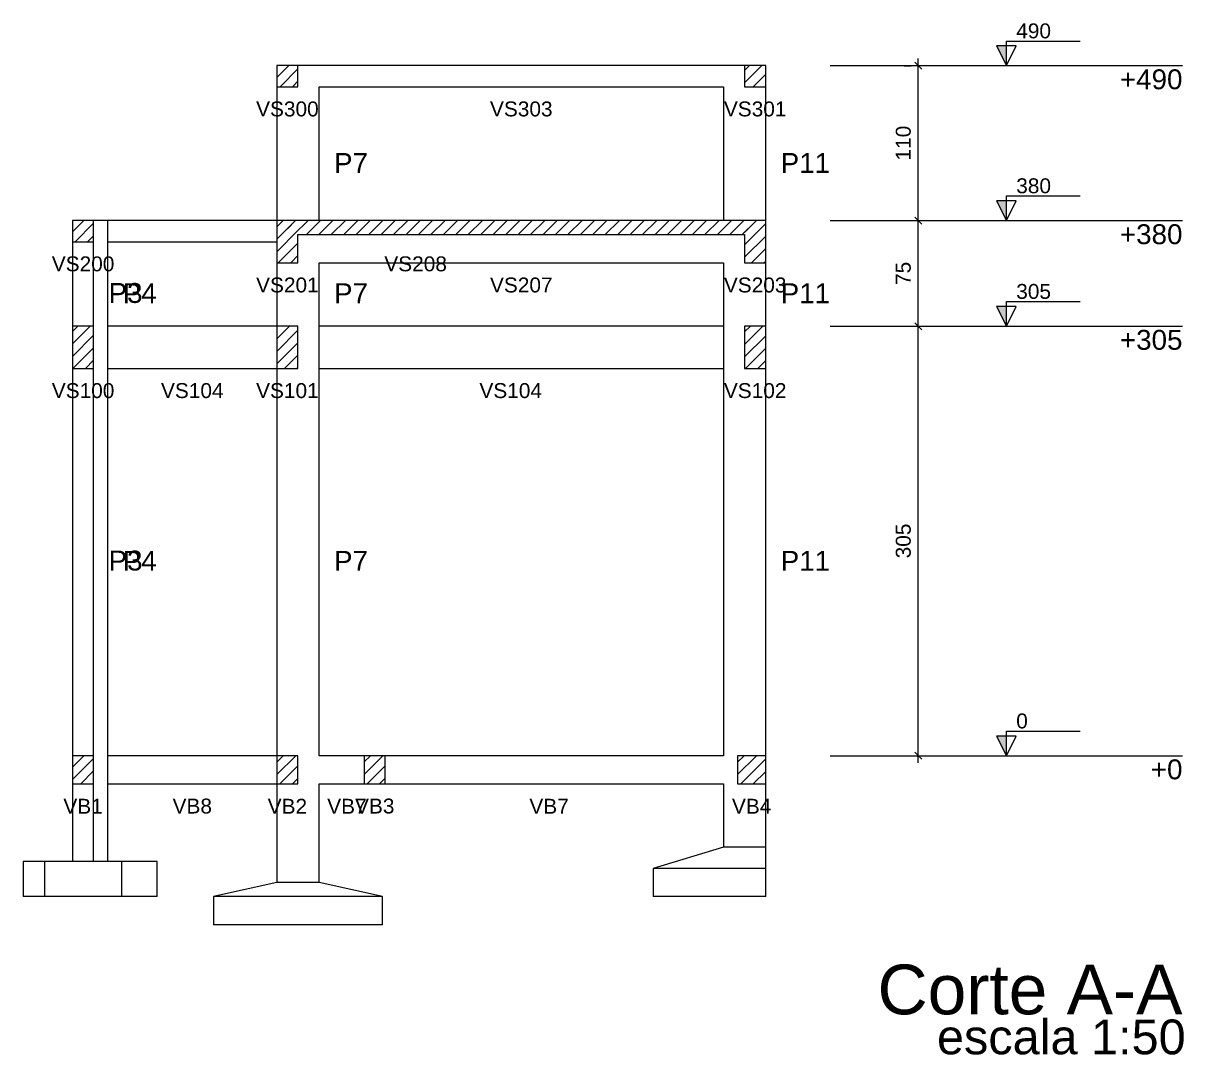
# Model space of a CAD drawing. Header units: inches. Extents: x -52 to 802, y -168 to 85.
# Drawn here: x -42.51 to -26.04, y -7.6 to 7.05 of the extents above; entities that cross this region are included whole.
import ezdxf

# ---------------------------------------------------------------- set-up
doc = ezdxf.new("R2010")
doc.units = ezdxf.units.IN
doc.header["$MEASUREMENT"] = 0
for name, color, linetype, lineweight in [('FO-Cortes', 9, 'Continuous', 5), ('FO-Cotas', 5, 'Continuous', 5), ('FO-Eixos', 5, 'Continuous', 5), ('FO-Hachuras das lajes', 1, 'Continuous', 20), ('FO-Hachuras dos pilares', 9, 'Continuous', 5), ('FO-Níveis', 9, 'Continuous', 5), ('FO-Pilares pré-moldados', 3, 'Continuous', 20), ('FO-Seção das fundações', 9, 'Continuous', 5), ('FO-Títulos', 1, 'Continuous', 20), ('LC-Textos', 3, 'Continuous', 20)]:
    doc.layers.add(name, color=color, linetype=linetype, lineweight=lineweight)
doc.styles.add('Arial', font='arial.ttf')
doc.styles.get("Standard").update_dxf_attribs({"font": 'arial.ttf'})
doc.dimstyles.new('UM_50.000000', dxfattribs={"dimtxt": 0.18, "dimasz": 0.1, "dimexe": 0.1, "dimexo": 0.2, "dimgap": 0, "dimtad": 1, "dimtih": 1, "dimtoh": 1, "dimdec": 1, "dimlfac": 50, "dimzin": 0, "dimdsep": 46, "dimtxsty": 'Standard', "dimcen": 0.09, "dimdle": 0.1, "dimadec": 1, "dimazin": 2, "dimtfac": 1, "dimtdec": 4, "dimtofl": 0, "dimtmove": 0, "dimatfit": 3, "dimfxl": 1, "dimtolj": 1, "dimarcsym": 0})
pattern_1 = [(45, (-43.94482, -3.3508), (-0.0883883, 0.0883883), [])]

# ---------------------------------------------------------------- blocks, each defined once
blk = doc.blocks.new('_Oblique')
at = {"color": 0, "linetype": 'ByBlock', "lineweight": -2}
blk.add_line((-0.5, -0.5), (0.5, 0.5), dxfattribs=at)
blk = doc.blocks.new('*D275')
at = {"layer": 'Defpoints', "color": 0, "linetype": 'Continuous', "transparency": 16777216}
for p in [(-29.804, 2.749), (-29.804, 2.749), (-29.804, -3.351)]:
    blk.add_point(p, dxfattribs=at)
at = {"layer": 'FO-Hachuras das lajes', "color": 0, "linetype": 'Continuous', "lineweight": -2, "transparency": 16777216}
for p, q in [((-29.804, -3.451), (-29.804, 2.849)), ((-30.004, 2.749), (-29.904, 2.749)), ((-30.004, -3.351), (-29.904, -3.351))]:
    blk.add_line(p, q, dxfattribs=at)
at = {"layer": 'FO-Hachuras das lajes', "color": 0, "linetype": 'Continuous', "lineweight": -2, "transparency": 16777216, "xscale": 0.1, "yscale": 0.1, "zscale": 0.1}
for p, rotation in [((-29.804, 2.749), 90), ((-29.804, -3.351), 270)]:
    blk.add_blockref('_Oblique', p, dxfattribs=dict(at, rotation=rotation))
at = {"layer": 'FO-Hachuras das lajes', "linetype": 'Continuous', "transparency": 16777216, "insert": (-30.016, -0.301), "char_height": 0.2118, "attachment_point": 5, "rotation": 90, "style": 'Arial'}
blk.add_mtext('\\A1;305', dxfattribs=at)
blk = doc.blocks.new('*D276')
at = {"layer": 'Defpoints', "color": 0, "linetype": 'Continuous', "transparency": 16777216}
for p in [(-29.804, 4.249), (-29.804, 4.249), (-29.804, 2.749)]:
    blk.add_point(p, dxfattribs=at)
at = {"layer": 'FO-Hachuras das lajes', "color": 0, "linetype": 'Continuous', "lineweight": -2, "transparency": 16777216}
for p, q in [((-29.804, 2.649), (-29.804, 4.349)), ((-30.004, 4.249), (-29.904, 4.249)), ((-30.004, 2.749), (-29.904, 2.749))]:
    blk.add_line(p, q, dxfattribs=at)
at = {"layer": 'FO-Hachuras das lajes', "color": 0, "linetype": 'Continuous', "lineweight": -2, "transparency": 16777216, "xscale": 0.1, "yscale": 0.1, "zscale": 0.1}
for p, rotation in [((-29.804, 4.249), 90), ((-29.804, 2.749), 270)]:
    blk.add_blockref('_Oblique', p, dxfattribs=dict(at, rotation=rotation))
at = {"layer": 'FO-Hachuras das lajes', "linetype": 'Continuous', "transparency": 16777216, "insert": (-30.016, 3.499), "char_height": 0.2118, "attachment_point": 5, "rotation": 90, "style": 'Arial'}
blk.add_mtext('\\A1;75', dxfattribs=at)
blk = doc.blocks.new('*D277')
at = {"layer": 'Defpoints', "color": 0, "linetype": 'Continuous', "transparency": 16777216}
for p in [(-29.804, 6.449), (-29.804, 6.449), (-29.804, 4.249)]:
    blk.add_point(p, dxfattribs=at)
at = {"layer": 'FO-Hachuras das lajes', "color": 0, "linetype": 'Continuous', "lineweight": -2, "transparency": 16777216}
for p, q in [((-30.004, 6.449), (-29.904, 6.449)), ((-29.804, 4.149), (-29.804, 6.549)), ((-30.004, 4.249), (-29.904, 4.249))]:
    blk.add_line(p, q, dxfattribs=at)
at = {"layer": 'FO-Hachuras das lajes', "color": 0, "linetype": 'Continuous', "lineweight": -2, "transparency": 16777216, "xscale": 0.1, "yscale": 0.1, "zscale": 0.1}
for p, rotation in [((-29.804, 6.449), 90), ((-29.804, 4.249), 270)]:
    blk.add_blockref('_Oblique', p, dxfattribs=dict(at, rotation=rotation))
at = {"layer": 'FO-Hachuras das lajes', "linetype": 'Continuous', "transparency": 16777216, "insert": (-30.016, 5.349), "char_height": 0.2118, "attachment_point": 5, "rotation": 90, "style": 'Arial'}
blk.add_mtext('\\A1;110', dxfattribs=at)

msp = doc.modelspace()

# ---------------------------------------------------------------- hatches: boundary and pattern name
at = {"layer": 'FO-Cortes', "linetype": 'Continuous'}
for points in [[(-28.5538, 6.4492), (-28.5538, 6.7292), (-28.6938, 6.7292), (-28.5538, 6.4492)], [(-28.5538, 4.2492), (-28.5538, 4.5292), (-28.6938, 4.5292), (-28.5538, 4.2492)], [(-28.5538, 2.7492), (-28.5538, 3.0292), (-28.6938, 3.0292), (-28.5538, 2.7492)], [(-28.5538, -3.3508), (-28.5538, -3.0708), (-28.6938, -3.0708), (-28.5538, -3.3508)]]:
    msp.add_hatch(color=256, dxfattribs=at).paths.add_polyline_path(points)
at = {"layer": 'FO-Níveis', "linetype": 'Continuous'}
h = msp.add_hatch(dxfattribs=at)
h.set_pattern_fill('ANSI31', color=256, style=0)
h.set_pattern_definition(pattern_1)
h.paths.add_polyline_path([(-38.9093, 6.1492), (-38.6093, 6.1492), (-38.6093, 6.4492), (-38.9093, 6.4492), (-38.9093, 6.1492)])
h = msp.add_hatch(dxfattribs=at)
h.set_pattern_fill('ANSI31', color=256, style=0)
h.set_pattern_definition(pattern_1)
h.paths.add_polyline_path([(-32.2693, 6.1492), (-31.9693, 6.1492), (-31.9693, 6.4492), (-32.2693, 6.4492), (-32.2693, 6.1492)])
h = msp.add_hatch(dxfattribs=at)
h.set_pattern_fill('ANSI31', color=256, style=0)
h.set_pattern_definition(pattern_1)
h.paths.add_polyline_path([(-41.8093, 3.9492), (-41.5093, 3.9492), (-41.5093, 4.2492), (-41.8093, 4.2492), (-41.8093, 3.9492)])
h = msp.add_hatch(dxfattribs=at)
h.set_pattern_fill('ANSI31', color=256, style=0)
h.set_pattern_definition(pattern_1)
h.paths.add_polyline_path([(-38.9093, 3.6492), (-38.6093, 3.6492), (-38.6093, 4.2492), (-38.9093, 4.2492), (-38.9093, 3.6492)])
h = msp.add_hatch(dxfattribs=at)
h.set_pattern_fill('ANSI31', color=256, style=0)
h.set_pattern_definition(pattern_1)
h.paths.add_polyline_path([(-38.7593, 4.0492), (-32.1193, 4.0492), (-32.1193, 4.2492), (-38.7593, 4.2492), (-38.7593, 4.0492)])
h = msp.add_hatch(dxfattribs=at)
h.set_pattern_fill('ANSI31', color=256, style=0)
h.set_pattern_definition(pattern_1)
h.paths.add_polyline_path([(-32.2693, 3.6492), (-31.9693, 3.6492), (-31.9693, 4.2492), (-32.2693, 4.2492), (-32.2693, 3.6492)])
h = msp.add_hatch(dxfattribs=at)
h.set_pattern_fill('ANSI31', color=256, style=0)
h.set_pattern_definition(pattern_1)
h.paths.add_polyline_path([(-41.8093, 2.1492), (-41.5093, 2.1492), (-41.5093, 2.7492), (-41.8093, 2.7492), (-41.8093, 2.1492)])
h = msp.add_hatch(dxfattribs=at)
h.set_pattern_fill('ANSI31', color=256, style=0)
h.set_pattern_definition(pattern_1)
h.paths.add_polyline_path([(-38.9093, 2.1492), (-38.6093, 2.1492), (-38.6093, 2.7492), (-38.9093, 2.7492), (-38.9093, 2.1492)])
h = msp.add_hatch(dxfattribs=at)
h.set_pattern_fill('ANSI31', color=256, style=0)
h.set_pattern_definition(pattern_1)
h.paths.add_polyline_path([(-32.2693, 2.1492), (-31.9693, 2.1492), (-31.9693, 2.7492), (-32.2693, 2.7492), (-32.2693, 2.1492)])
h = msp.add_hatch(dxfattribs=at)
h.set_pattern_fill('ANSI31', color=256, style=0)
h.set_pattern_definition(pattern_1)
h.paths.add_polyline_path([(-41.8093, -3.7508), (-41.5093, -3.7508), (-41.5093, -3.3508), (-41.8093, -3.3508), (-41.8093, -3.7508)])
h = msp.add_hatch(dxfattribs=at)
h.set_pattern_fill('ANSI31', color=256, style=0)
h.set_pattern_definition(pattern_1)
h.paths.add_polyline_path([(-38.9093, -3.7508), (-38.6093, -3.7508), (-38.6093, -3.3508), (-38.9093, -3.3508), (-38.9093, -3.7508)])
h = msp.add_hatch(dxfattribs=at)
h.set_pattern_fill('ANSI31', color=256, style=0)
h.set_pattern_definition(pattern_1)
h.paths.add_polyline_path([(-37.6693, -3.7508), (-37.3693, -3.7508), (-37.3693, -3.3508), (-37.6693, -3.3508), (-37.6693, -3.7508)])
h = msp.add_hatch(dxfattribs=at)
h.set_pattern_fill('ANSI31', color=256, style=0)
h.set_pattern_definition(pattern_1)
h.paths.add_polyline_path([(-32.3693, -3.7508), (-31.9693, -3.7508), (-31.9693, -3.3508), (-32.3693, -3.3508), (-32.3693, -3.7508)])

# ---------------------------------------------------------------- linework, layer by layer
at = {"layer": 'FO-Cortes'}
for points in [[(-28.5538, 6.4492), (-28.4138, 6.7292), (-28.6938, 6.7292), (-28.5538, 6.4492), (-28.5538, 6.7992), (-27.5038, 6.7992)], [(-28.5538, 4.2492), (-28.4138, 4.5292), (-28.6938, 4.5292), (-28.5538, 4.2492), (-28.5538, 4.5992), (-27.5038, 4.5992)], [(-28.5538, 2.7492), (-28.4138, 3.0292), (-28.6938, 3.0292), (-28.5538, 2.7492), (-28.5538, 3.0992), (-27.5038, 3.0992)], [(-28.5538, -3.3508), (-28.4138, -3.0708), (-28.6938, -3.0708), (-28.5538, -3.3508), (-28.5538, -3.0008), (-27.5038, -3.0008)]]:
    msp.add_lwpolyline(points, dxfattribs=at)
at = {"layer": 'FO-Cotas'}
for p, q in [((-38.3093, 6.4492), (-38.6093, 6.4492)), ((-32.5693, 6.4492), (-38.3093, 6.4492)), ((-32.2693, 6.4492), (-32.5693, 6.4492)), ((-38.9093, 6.1492), (-38.9093, 4.2492)), ((-38.3093, 6.1492), (-32.5693, 6.1492)), ((-38.3093, 4.2492), (-38.3093, 6.1492)), ((-32.5693, 6.1492), (-32.5693, 4.2492)), ((-31.9693, 4.2492), (-31.9693, 6.1492)), ((-41.3093, 4.2492), (-41.5093, 4.2492)), ((-38.9093, 4.2492), (-41.3093, 4.2492)), ((-41.3093, 3.9492), (-41.3093, 4.2492)), ((-41.8093, 3.9492), (-41.8093, 2.7492)), ((-41.5093, 2.7492), (-41.5093, 3.9492)), ((-41.3093, 3.9492), (-38.9093, 3.9492)), ((-41.3093, 2.7492), (-41.3093, 3.9492)), ((-38.9093, 3.6492), (-38.9093, 2.7492)), ((-38.3093, 3.6492), (-32.5693, 3.6492)), ((-38.3093, 2.7492), (-38.3093, 3.6492)), ((-32.5693, 3.6492), (-32.5693, 2.7492)), ((-31.9693, 2.7492), (-31.9693, 3.6492)), ((-38.9093, 2.7492), (-41.3093, 2.7492)), ((-41.3093, 2.1492), (-41.3093, 2.7492)), ((-32.5693, 2.7492), (-38.3093, 2.7492)), ((-38.3093, 2.1492), (-38.3093, 2.7492)), ((-32.5693, 2.7492), (-32.5693, 2.1492)), ((-41.8093, 2.1492), (-41.8093, -3.3508)), ((-41.5093, -3.3508), (-41.5093, 2.1492)), ((-41.3093, 2.1492), (-38.9093, 2.1492)), ((-41.3093, -3.3508), (-41.3093, 2.1492)), ((-38.9093, 2.1492), (-38.9093, -3.3508)), ((-38.3093, 2.1492), (-32.5693, 2.1492)), ((-38.3093, -3.3508), (-38.3093, 2.1492)), ((-32.5693, 2.1492), (-32.5693, -3.3508)), ((-31.9693, -3.3508), (-31.9693, 2.1492)), ((-38.9093, -3.3508), (-41.3093, -3.3508)), ((-41.3093, -3.7508), (-41.3093, -3.3508)), ((-37.6693, -3.3508), (-38.3093, -3.3508)), ((-32.5693, -3.3508), (-37.3693, -3.3508)), ((-41.8093, -3.7508), (-41.8093, -4.8508)), ((-41.5093, -4.8508), (-41.5093, -3.7508)), ((-41.3093, -3.7508), (-38.9093, -3.7508)), ((-41.3093, -4.8508), (-41.3093, -3.7508)), ((-38.9093, -3.7508), (-38.9093, -5.1508)), ((-38.3093, -3.7508), (-37.6693, -3.7508)), ((-38.3093, -5.1508), (-38.3093, -3.7508)), ((-37.3693, -3.7508), (-32.5693, -3.7508)), ((-32.5693, -3.7508), (-32.5693, -4.6508)), ((-31.9693, -3.9508), (-31.9693, -3.7508)), ((-31.9693, -4.6508), (-31.9693, -3.9508)), ((-32.5693, -4.6508), (-33.5693, -4.9508)), ((-31.9693, -4.6508), (-32.5693, -4.6508)), ((-31.9693, -4.7508), (-31.9693, -4.6508)), ((-31.9693, -4.9508), (-31.9693, -4.7508)), ((-42.5093, -4.8508), (-42.5093, -5.3508)), ((-42.2093, -4.8508), (-42.5093, -4.8508)), ((-42.2093, -4.8508), (-42.2093, -5.3508)), ((-41.8093, -4.8508), (-42.2093, -4.8508)), ((-41.5093, -4.8508), (-41.8093, -4.8508)), ((-41.3093, -4.8508), (-41.5093, -4.8508)), ((-41.1093, -4.8508), (-41.3093, -4.8508)), ((-40.6093, -4.8508), (-41.1093, -4.8508)), ((-41.1093, -5.3508), (-41.1093, -4.8508)), ((-40.6093, -5.3508), (-40.6093, -4.8508)), ((-33.5693, -4.9508), (-33.5693, -5.3508)), ((-33.3693, -4.9508), (-33.5693, -4.9508)), ((-32.5693, -4.9508), (-33.3693, -4.9508)), ((-31.9693, -4.9508), (-32.5693, -4.9508)), ((-31.9693, -5.3508), (-31.9693, -4.9508)), ((-38.9093, -5.1508), (-39.8093, -5.3508)), ((-38.6093, -5.1508), (-38.9093, -5.1508)), ((-38.3093, -5.1508), (-38.6093, -5.1508)), ((-37.4093, -5.3508), (-38.3093, -5.1508)), ((-42.2093, -5.3508), (-42.5093, -5.3508)), ((-41.8093, -5.3508), (-42.2093, -5.3508)), ((-41.5093, -5.3508), (-41.8093, -5.3508)), ((-41.3093, -5.3508), (-41.5093, -5.3508)), ((-41.1093, -5.3508), (-41.3093, -5.3508)), ((-40.6093, -5.3508), (-41.1093, -5.3508)), ((-39.8093, -5.3508), (-39.8093, -5.7508)), ((-39.3093, -5.3508), (-39.8093, -5.3508)), ((-38.9093, -5.3508), (-39.3093, -5.3508)), ((-38.6093, -5.3508), (-38.9093, -5.3508)), ((-38.3093, -5.3508), (-38.6093, -5.3508)), ((-38.2093, -5.3508), (-38.3093, -5.3508)), ((-37.4093, -5.3508), (-38.2093, -5.3508)), ((-37.4093, -5.7508), (-37.4093, -5.3508)), ((-33.3693, -5.3508), (-33.5693, -5.3508)), ((-32.5693, -5.3508), (-33.3693, -5.3508)), ((-31.9693, -5.3508), (-32.5693, -5.3508)), ((-39.3093, -5.7508), (-39.8093, -5.7508)), ((-38.9093, -5.7508), (-39.3093, -5.7508)), ((-38.6093, -5.7508), (-38.9093, -5.7508)), ((-38.3093, -5.7508), (-38.6093, -5.7508)), ((-38.2093, -5.7508), (-38.3093, -5.7508)), ((-37.4093, -5.7508), (-38.2093, -5.7508))]:
    msp.add_line(p, q, dxfattribs=at)
at = {"layer": 'FO-Eixos', "linetype": 'Continuous'}
for p, q in [((-31.0538, 6.4492), (-26.0538, 6.4492)), ((-31.0538, 4.2492), (-26.0538, 4.2492)), ((-31.0538, 2.7492), (-26.0538, 2.7492)), ((-31.0538, -3.3508), (-26.0538, -3.3508))]:
    msp.add_line(p, q, dxfattribs=at)
at = {"layer": 'FO-Títulos'}
for p, q in [((-38.6093, 6.4492), (-38.9093, 6.4492)), ((-38.9093, 6.4492), (-38.9093, 6.1492)), ((-38.6093, 6.1492), (-38.6093, 6.4492)), ((-31.9693, 6.4492), (-32.2693, 6.4492)), ((-32.2693, 6.4492), (-32.2693, 6.1492)), ((-31.9693, 6.1492), (-31.9693, 6.4492)), ((-38.9093, 6.1492), (-38.6093, 6.1492)), ((-32.2693, 6.1492), (-31.9693, 6.1492)), ((-41.5093, 4.2492), (-41.8093, 4.2492)), ((-41.8093, 4.2492), (-41.8093, 3.9492)), ((-41.5093, 3.9492), (-41.5093, 4.2492)), ((-38.9093, 4.2492), (-38.9093, 3.9492)), ((-38.7593, 4.2492), (-38.9093, 4.2492)), ((-38.6093, 4.2492), (-38.7593, 4.2492)), ((-38.3093, 4.2492), (-38.6093, 4.2492)), ((-32.5693, 4.2492), (-38.3093, 4.2492)), ((-32.2693, 4.2492), (-32.5693, 4.2492)), ((-32.1193, 4.2492), (-32.2693, 4.2492)), ((-31.9693, 4.2492), (-32.1193, 4.2492)), ((-31.9693, 3.9492), (-31.9693, 4.2492)), ((-38.6093, 3.9492), (-38.6093, 4.0492)), ((-38.6093, 4.0492), (-38.3093, 4.0492)), ((-38.3093, 4.0492), (-32.5693, 4.0492)), ((-32.5693, 4.0492), (-32.2693, 4.0492)), ((-32.2693, 4.0492), (-32.2693, 3.9492)), ((-41.8093, 3.9492), (-41.5093, 3.9492)), ((-38.9093, 3.9492), (-38.9093, 3.6492)), ((-38.6093, 3.6492), (-38.6093, 3.9492)), ((-32.2693, 3.9492), (-32.2693, 3.6492)), ((-31.9693, 3.6492), (-31.9693, 3.9492)), ((-38.9093, 3.6492), (-38.6093, 3.6492)), ((-32.2693, 3.6492), (-31.9693, 3.6492)), ((-41.5093, 2.7492), (-41.8093, 2.7492)), ((-41.8093, 2.7492), (-41.8093, 2.1492)), ((-41.5093, 2.1492), (-41.5093, 2.7492)), ((-38.6093, 2.7492), (-38.9093, 2.7492)), ((-38.9093, 2.7492), (-38.9093, 2.1492)), ((-38.6093, 2.1492), (-38.6093, 2.7492)), ((-31.9693, 2.7492), (-32.2693, 2.7492)), ((-32.2693, 2.7492), (-32.2693, 2.1492)), ((-31.9693, 2.1492), (-31.9693, 2.7492)), ((-41.8093, 2.1492), (-41.5093, 2.1492)), ((-38.9093, 2.1492), (-38.6093, 2.1492)), ((-32.2693, 2.1492), (-31.9693, 2.1492)), ((-41.5093, -3.3508), (-41.8093, -3.3508)), ((-41.8093, -3.3508), (-41.8093, -3.7508)), ((-41.5093, -3.7508), (-41.5093, -3.3508)), ((-38.6093, -3.3508), (-38.9093, -3.3508)), ((-38.9093, -3.3508), (-38.9093, -3.7508)), ((-38.6093, -3.7508), (-38.6093, -3.3508)), ((-37.6693, -3.3508), (-37.6693, -3.7508)), ((-37.5193, -3.3508), (-37.6693, -3.3508)), ((-37.3693, -3.3508), (-37.5193, -3.3508)), ((-37.3693, -3.7508), (-37.3693, -3.3508)), ((-31.9693, -3.3508), (-32.3693, -3.3508)), ((-32.3693, -3.3508), (-32.3693, -3.7508)), ((-31.9693, -3.7508), (-31.9693, -3.3508)), ((-41.8093, -3.7508), (-41.5093, -3.7508)), ((-38.9093, -3.7508), (-38.6093, -3.7508)), ((-37.6693, -3.7508), (-37.5193, -3.7508)), ((-37.5193, -3.7508), (-37.3693, -3.7508)), ((-32.3693, -3.7508), (-31.9693, -3.7508))]:
    msp.add_line(p, q, dxfattribs=at)

# ---------------------------------------------------------------- texts
at = {"layer": 'FO-Cortes', "char_height": 0.2118, "attachment_point": 7, "line_spacing_factor": 0.798, "style": 'Arial'}
for s, insert, width in [('490', (-28.4138, 6.8342), 0.994813), ('380', (-28.4138, 4.6342), 0.994813), ('305', (-28.4138, 3.1342), 0.994813), ('0', (-28.4138, -2.9658), 0.331604)]:
    msp.add_mtext(s, dxfattribs=dict(at, insert=insert, width=width))
at = {"layer": 'FO-Cortes', "linetype": 'Continuous', "char_height": 0.2824, "attachment_point": 9, "line_spacing_factor": 0.798, "style": 'Arial'}
for s, insert, width in [('+490', (-26.0538, 6.1103), 1.782397), ('+380', (-26.0538, 3.9103), 1.782397), ('+305', (-26.0538, 2.4103), 1.782397), ('+0', (-26.0538, -3.6897), 0.902772)]:
    msp.add_mtext(s, dxfattribs=dict(at, insert=insert, width=width))
at = {"layer": 'FO-Hachuras dos pilares', "linetype": 'Continuous', "insert": (-26.0538, -7.0334), "char_height": 0.706, "width": 8.680503, "attachment_point": 9, "line_spacing_factor": 0.798, "style": 'Arial'}
msp.add_mtext('Corte A-A', dxfattribs=at)
at = {"layer": 'FO-Pilares pré-moldados', "char_height": 0.2824, "attachment_point": 7, "line_spacing_factor": 0.798, "style": 'Arial'}
for s, insert, width in [('P7', (-38.0975, 4.9256), 0.968358), ('P11', (-31.7575, 4.9256), 1.408171), ('P3', (-41.2975, 3.0756), 0.968358), ('P4', (-41.0975, 3.0756), 0.968358), ('P7', (-38.0975, 3.0756), 0.968358), ('P11', (-31.7575, 3.0756), 1.408171), ('P3', (-41.2975, -0.7244), 0.968358), ('P4', (-41.0975, -0.7244), 0.968358), ('P7', (-38.0975, -0.7244), 0.968358), ('P11', (-31.7575, -0.7244), 1.408171)]:
    msp.add_mtext(s, dxfattribs=dict(at, insert=insert, width=width))
at = {"layer": 'FO-Seção das fundações', "char_height": 0.2118, "attachment_point": 8, "line_spacing_factor": 0.798, "style": 'Arial'}
for s, insert, width in [('VS300', (-38.7593, 5.7256), 1.791827), ('VS303', (-35.4393, 5.7256), 1.791827), ('VS301', (-32.1193, 5.7256), 1.791827), ('VS200', (-41.6593, 3.5256), 1.791827), ('VS208', (-36.9393, 3.5256), 1.791827), ('VS201', (-38.7593, 3.2256), 1.791827), ('VS207', (-35.4393, 3.2256), 1.791827), ('VS203', (-32.1193, 3.2256), 1.791827), ('VS100', (-41.6593, 1.7256), 1.791827), ('VS104', (-40.1093, 1.7256), 1.791827), ('VS101', (-38.7593, 1.7256), 1.791827), ('VS104', (-35.5893, 1.7256), 1.791827), ('VS102', (-32.1193, 1.7256), 1.791827), ('VB1', (-41.6593, -4.1744), 1.128619), ('VB8', (-40.1093, -4.1744), 1.128619), ('VB2', (-38.7593, -4.1744), 1.128619), ('VB7', (-37.9143, -4.1744), 1.128619), ('VB3', (-37.5193, -4.1744), 1.128619), ('VB7', (-35.0443, -4.1744), 1.128619), ('VB4', (-32.1693, -4.1744), 1.128619)]:
    msp.add_mtext(s, dxfattribs=dict(at, insert=insert, width=width))
at = {"layer": 'LC-Textos', "linetype": 'Continuous', "insert": (-29.5391, -7.5982), "char_height": 0.4942, "width": 3.464164, "attachment_point": 7, "line_spacing_factor": 0.798, "style": 'Arial'}
msp.add_mtext('escala 1:50', dxfattribs=at)

# ---------------------------------------------------------------- dimensions: what is measured, and where the dimension line sits
at = {"layer": 'FO-Hachuras das lajes', "linetype": 'Continuous'}
for base, p1, p2, picture, middle in [((-29.8038, 6.4492), (-29.8038, 4.2492), (-29.8038, 6.4492), '*D277', (-30.0156, 5.3492)), ((-29.8038, 4.2492), (-29.8038, 2.7492), (-29.8038, 4.2492), '*D276', (-30.0156, 3.4992)), ((-29.8038, 2.7492), (-29.8038, -3.3508), (-29.8038, 2.7492), '*D275', (-30.0156, -0.3008))]:
    dim = msp.add_linear_dim(base=base, p1=p1, p2=p2, angle=90, dimstyle='UM_50.000000', override={"dimtxt": 0.2118, "dimasz": 0.1, "dimexe": 0.1, "dimexo": 0.2, "dimtad": 1, "dimtih": 0, "dimtoh": 0, "dimdec": 1, "dimlfac": 50, "dimzin": 8, "dimtxsty": 'Arial', "dimblk": 'Oblique', "dimblk1": 'Oblique', "dimblk2": 'Oblique', "dimsah": 1, "dimdle": 0.1, "dimse1": 0, "dimse2": 0, "dimclrt": 256, "dimadec": 1, "dimazin": 3, "dimtmove": 2, "dimldrblk": 'Oblique'}, dxfattribs=at)
    dim.commit()
    dim.dimension.update_dxf_attribs({"geometry": picture, "text_midpoint": middle, "dimtype": 160, "text_rotation": 90})

doc.saveas('drawing.dxf')
